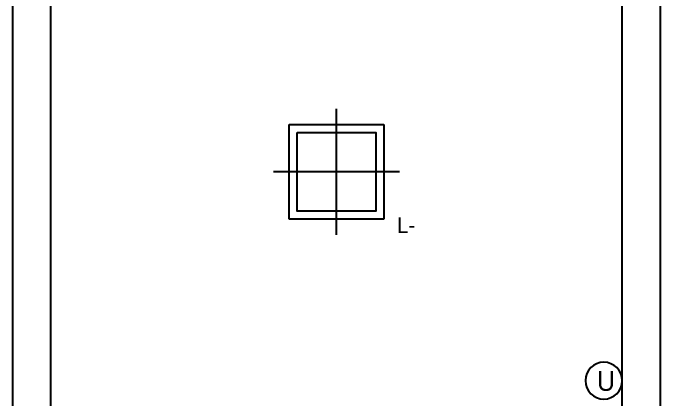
# Model space of a CAD drawing. Header units: inches. Extents: x 88414 to 587042, y -693500 to 27778.
# Drawn here: x 138598 to 142018, y 1028 to 3069 of the extents above; entities that cross this region are included whole.
import ezdxf
from ezdxf.enums import TextEntityAlignment as Align

# ---------------------------------------------------------------- set-up
doc = ezdxf.new("R2010")
doc.units = ezdxf.units.IN
doc.header["$LTSCALE"] = 50
doc.header["$MEASUREMENT"] = 0
for name, color, linetype in [('RC-LIGHT', 7, 'Continuous'), ('도면층2', 2, 'Continuous'), ('설비', 140, 'Continuous')]:
    doc.layers.add(name, color=color, linetype=linetype)
doc.styles.add('DH-TEXT', font='')
doc.styles.get("Standard").update_dxf_attribs({"font": 'txt.shx', "bigfont": 'whgtxt.shx'})
doc.styles.get('DH-TEXT').set_extended_font_data('HY울릉도L')

# ---------------------------------------------------------------- blocks, each defined once
blk = doc.blocks.new('FFFL2')
at = {"layer": '도면층2', "color": 8}
for points in [[(139667.8, 368.7), (139667.8, 568.7), (139667.8, 368.7), (138797.8, 368.7), (138797.8, -601.3), (139717.8, -601.3), (139717.8, -801.3), (138597.8, -801.3), (138597.8, 6573.7), (140197.8, 6573.7), (140197.8, 7008.7)], [(139667.8, 568.7), (138797.8, 568.7), (138797.8, 3888.7), (140827.8, 3888.7), (140827.8, 4058.7), (138797.8, 4058.7), (138797.8, 6373.7), (140197.8, 6373.7), (140197.8, 4873.7), (140397.8, 4873.7), (140397.8, 6808.7), (140802.8, 6808.7), (140802.8, 7008.7), (140197.8, 7008.7)], [(141792.8, 3898.7), (141792.8, 4058.7), (142017.8, 4058.7), (142017.8, 568.7), (142492.8, 568.7), (142492.8, 368.7), (141552.8, 368.7), (141552.8, 568.7), (141817.8, 568.7), (141817.8, 3888.7), (141792.8, 3888.7)]]:
    blk.add_lwpolyline(points, dxfattribs=at)
blk = doc.blocks.new('G-101')
at = {"layer": 'RC-LIGHT', "color": 251}
for p, q in [((0, -400), (0, 400)), ((400, 0), (-400, 0))]:
    blk.add_line(p, q, dxfattribs=at)
at = {"layer": 'RC-LIGHT', "color": 7}
for p, q in [((-300, -300), (-300, 300)), ((-300, 300), (300, 300)), ((300, 300), (300, -300)), ((300, -300), (-300, -300))]:
    blk.add_line(p, q, dxfattribs=at)
at = {"layer": 'RC-LIGHT', "color": 1}
blk.add_lwpolyline([(-250, 250), (250, 250), (250, -250), (-250, -250)], close=True, dxfattribs=at)
at = {"layer": 'RC-LIGHT', "style": 'DH-TEXT'}
blk.add_attdef('L-', text='', height=100, dxfattribs=at).set_placement((383.2, -287.8), align=Align.TOP_LEFT)
blk = doc.blocks.new('utp')
at = {"layer": '설비', "color": 140}
blk.add_circle((372927.5, -86920.8), 140, dxfattribs=at)
at = {"layer": '설비', "color": 140, "insert": (372982.3, -87000.6), "char_height": 150, "attachment_point": 9}
blk.add_mtext_dynamic_manual_height_columns('{\\fMalgun Gothic|b0|i0|c129|p50;U}', width=275.64, gutter_width=1, heights=[0], dxfattribs=at)

msp = doc.modelspace()

# ---------------------------------------------------------------- block references
msp.add_blockref('FFFL2', (0, 0))
at = {"layer": 'RC-LIGHT', "xscale": 0.8333333333333334, "yscale": 0.8333333333333334, "zscale": 0.8333333333333334}
msp.add_blockref('G-101', (140307.753, 2228.742), dxfattribs=at).add_auto_attribs({'L-': 'L-'})
at = {"layer": '설비', "color": 253, "xscale": -0.6944444444444445, "yscale": 0.6944444444444445, "zscale": 0.6944444444444445}
msp.add_blockref('utp', (400697.991, 61486.886), dxfattribs=at)

doc.saveas('drawing.dxf')
